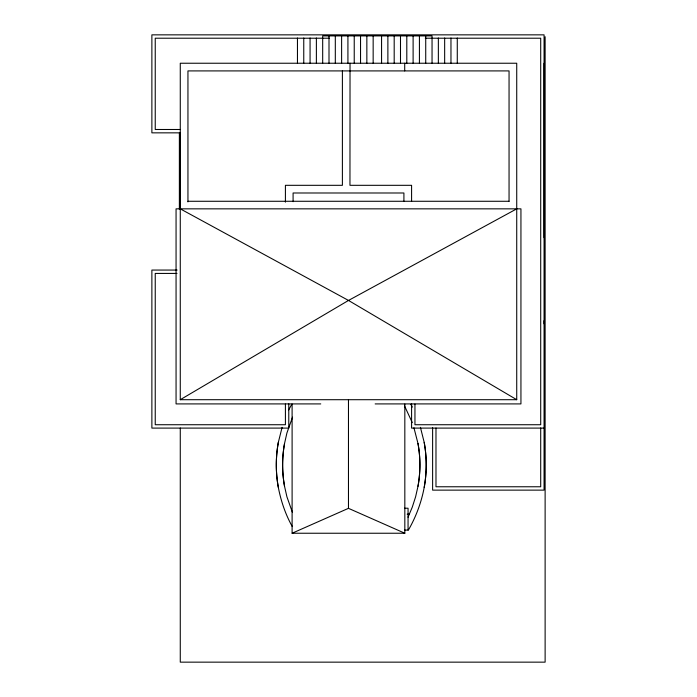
<?xml version="1.0" encoding="UTF-8"?>
<svg xmlns="http://www.w3.org/2000/svg" width="697" height="697" viewBox="0 0 697 697"><rect width="100%" height="100%" fill="white"/><g stroke="black" fill="none" stroke-linecap="round" stroke-linejoin="round"><path stroke-width="1.05" d="M544.069 237.677L544.069 63.235M292.182 526.383C285.413 514.29 280.969 501.012 278.33 487.43A126.959 126.959 0 0 1 278.33 442.36L282.102 427.339M292.348 512.164L286.929 496.839L284.542 486.314A120.651 120.651 0 0 1 284.542 443.484L286.929 432.95L292.548 417.154M413.94 427.792L417.982 443.484A120.651 120.651 0 0 1 417.982 486.314L415.595 496.839L412.275 507.163L408.05 517.209M420.422 427.339L424.194 442.36A126.959 126.959 0 0 1 424.194 487.43C421.389 502.424 415.987 516.869 408.39 530.086L404.556 530.086M288.767 409.888L291.695 404.33M180.27 399.703L516.73 399.703L516.73 63.235L180.27 63.235L180.27 399.703L348.5 300.442L516.73 208.847M292.104 404.051L292.104 533.24L348.465 508.331L404.826 533.24L404.826 404.051M329.463 38.213L155.239 38.213L155.239 129.485L180.27 129.485M425.283 38.213L540.706 38.213L540.706 424.734L414.95 424.734L414.95 404.06M180.27 132.848L151.876 132.848L151.876 34.85L544.069 34.85L544.069 490.13L432.619 490.13L432.619 427.697M187.946 201.276L509.054 201.276M177.116 270.061L151.876 270.061L151.876 428.097L288.776 428.097L288.776 403.911M177.003 273.424L155.239 273.424L155.239 424.734L285.413 424.734L285.413 404.06M320.759 403.911L176.062 403.911L176.062 208.847L520.938 208.847L520.938 403.911L375.152 403.911M544.069 428.097L411.587 428.097L411.587 403.911M404.556 508.218L408.059 508.218L408.059 530.086M407.161 514.168L409.331 514.168M292.104 533.24L404.826 533.24M180.27 208.847L348.5 300.442L516.73 399.703M410.829 404.33L412.293 407.109M404.582 406.011L412.275 422.626M544.061 320.681L544.069 323.835M545.124 36.741L545.124 662.15L180.27 662.15L180.27 428.019M540.706 427.984L540.706 486.767L435.982 486.767L435.982 428.002M509.054 201.328L509.054 70.911L187.946 70.911L187.946 201.895M457.276 38.004L457.276 63.235M450.968 38.004L450.968 63.235M444.66 38.004L444.66 63.235M438.352 38.004L438.352 63.235M432.044 63.235L432.044 35.904L322.685 35.904L322.685 63.235M425.728 35.904L425.728 63.235M419.42 35.904L419.42 63.235M413.112 35.904L413.112 63.235M411.587 201.363L411.587 185.315L349.964 185.315L350.033 63.235M406.804 35.904L406.804 63.235M404.704 63.235L404.704 70.911M403.911 201.546L403.911 192.991L293.088 192.991L293.088 201.677M400.496 35.904L400.496 63.235M394.188 35.904L394.188 63.235M387.88 35.904L387.88 63.235M381.573 35.904L381.573 63.235M373.156 35.904L373.156 63.235M366.849 35.904L366.849 63.235M360.541 35.904L360.541 63.235M354.233 35.904L354.233 63.235M348.465 399.703L348.465 508.331M347.925 35.904L347.925 63.235M342.393 70.911L342.393 185.315L285.413 185.315L285.413 202.139M341.617 35.904L341.617 63.235M335.309 35.904L335.309 63.235M329.001 35.904L329.001 63.235M316.377 38.004L316.377 63.235M310.069 38.004L310.069 63.235M303.761 38.004L303.761 63.235M297.453 38.004L297.453 63.235M180.305 133.171L180.305 209.318M179.373 133.144L179.373 209.248M278.33 487.43A128.919 127.926 0 0 1 278.33 442.36M284.542 486.314A122.515 121.566 0 0 1 284.542 443.484M424.194 442.36A128.919 127.926 0 0 1 424.194 487.43M417.982 443.484A122.515 121.566 0 0 1 417.982 486.314"/></g></svg>
